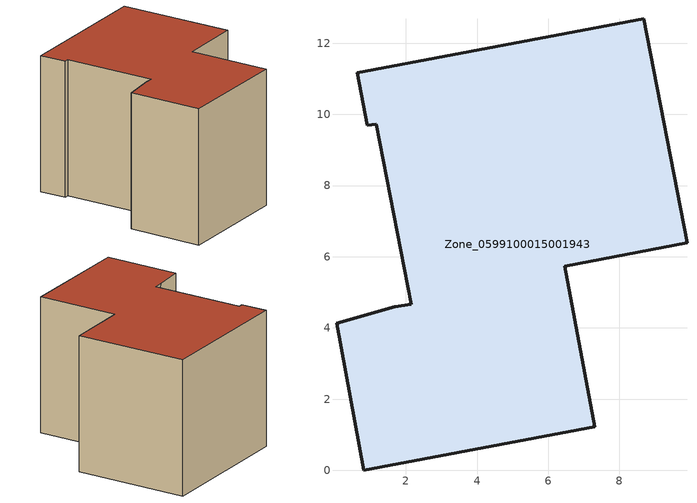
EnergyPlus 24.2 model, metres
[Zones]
Zone_0599100015001943
 floor ground (C_G): 8.69,12.69 9.9,6.39 6.46,5.73 7.31,1.22 0.82,0 0.05,4.13 1.69,4.6 2.15,4.67 1.17,9.73 0.92,9.69 0.63,11.17 z0.79
 wall outside (C_F): 7.31,1.22 6.46,5.73 9.9,6.39 8.69,12.69 0.63,11.17 0.92,9.69 1.17,9.73 2.15,4.67 1.69,4.6 0.05,4.13 0.82,0 7.31,1.22 z0.79:8.49
 roof outside (C_R): 1.69,4.6 0.05,4.13 0.82,0 7.31,1.22 6.46,5.73 9.9,6.39 8.69,12.69 0.63,11.17 0.92,9.69 1.17,9.73 2.15,4.67 z8.49
[BUILDING]
Pand.0599100015001943: North Axis=0; Terrain=City; Loads Convergence Tolerance Value=0.04; Temperature Convergence Tolerance Value=0.4; Solar Distribution=FullExterior; Maximum Number of Warmup Days=25; Minimum Number of Warmup Days=1
[Site:Location]
Rotterdam.The.Hague.AP_ZH_NLD Design_Conditions: Latitude=51.96; Longitude=4.45; Time Zone=1; Elevation=-4.5
[SITE:GROUNDTEMPERATURE:BUILDINGSURFACE]
18, 18, 18, 18, 18, 18, 18, 18, 18, 18, 18, 18
[MATERIAL] Thermal Absorptance=0.9; Solar Absorptance=0.7; Visible Absorptance=0.7
Name | Roughness | Thickness | Conductivity | Density | Specific Heat
G.TC.1965-1974 | MediumSmooth | 0.15 | 0.882353 | 540 | 1210
F.TC.1965-1974 | Rough | 0.3 | 0.697674 | 1920 | 840
R.TC.1965-1974 | MediumRough | 0.2 | 0.232558 | 1500 | 1000
[CONSTRUCTION]
C_G: G.TC.1965-1974
C_F: F.TC.1965-1974
C_R: R.TC.1965-1974
[ZONE]
Zone_0599100015001943: Type=1; Multiplier=1; Ceiling Height=Autocalculate; Volume=Autocalculate; Floor Area=autocalculate; Part of Total Floor Area=Yes
[ZONEINFILTRATION:DESIGNFLOWRATE]
Infil_Zone_0599100015001943: Zone or ZoneList or Space or SpaceList=Zone_0599100015001943; Schedule=AlwaysOn; Design Flow Rate Calculation Method=Flow/Area; Flow Rate per Floor Area=0.003; Constant Term Coefficient=1; Temperature Term Coefficient=0; Velocity Term Coefficient=0; Velocity Squared Term Coefficient=0
[HVACTEMPLATE:ZONE:IDEALLOADSAIRSYSTEM]
Zone_0599100015001943: Maximum Heating Supply Air Temperature=50; Minimum Cooling Supply Air Temperature=13; Maximum Heating Supply Air Humidity Ratio=0.0156; Minimum Cooling Supply Air Humidity Ratio=0.0077; Heating Limit=NoLimit; Cooling Limit=NoLimit; Dehumidification Control Type=ConstantSensibleHeatRatio; Cooling Sensible Heat Ratio=0.7; Dehumidification Setpoint=60; Humidification Control Type=None; Humidification Setpoint=30; Outdoor Air Method=None; Outdoor Air Flow Rate per Person=0.00944; Outdoor Air Flow Rate per Zone Floor Area=0; Outdoor Air Flow Rate per Zone=0; Demand Controlled Ventilation Type=None; Outdoor Air Economizer Type=NoEconomizer; Heat Recovery Type=None; Sensible Heat Recovery Effectiveness=0.7; Latent Heat Recovery Effectiveness=0.65
[ZONECONTROL:THERMOSTAT]
ThermostatControl_Zone_0599100015001943: Zone or ZoneList=Zone_0599100015001943; Control Type Schedule=DualSetpointControlType; Control 1=Thermostat_Zone_0599100015001943; Temperature Difference Between Cutout And Setpoint=0
[THERMOSTATSETPOINT:DUALSETPOINT]
Thermostat_Zone_0599100015001943: Heating Setpoint Temperature Schedule=HeatingSetpoint_Zone_0599100015001943; Cooling Setpoint Temperature Schedule=CoolingSetpoint_Zone_0599100015001943
[SCHEDULE:COMPACT]
HeatingSetpoint_Zone_0599100015001943: Through: 12/31, For: AllDays, Until: 24:00, 21
CoolingSetpoint_Zone_0599100015001943: Through: 12/31, For: AllDays, Until: 24:00, 24
DualSetpointControlType: Through: 12/31, For: AllDays, Until: 24:00, 4
AlwaysOn: Through: 12/31, For: AllDays, Until: 24:00, 1
